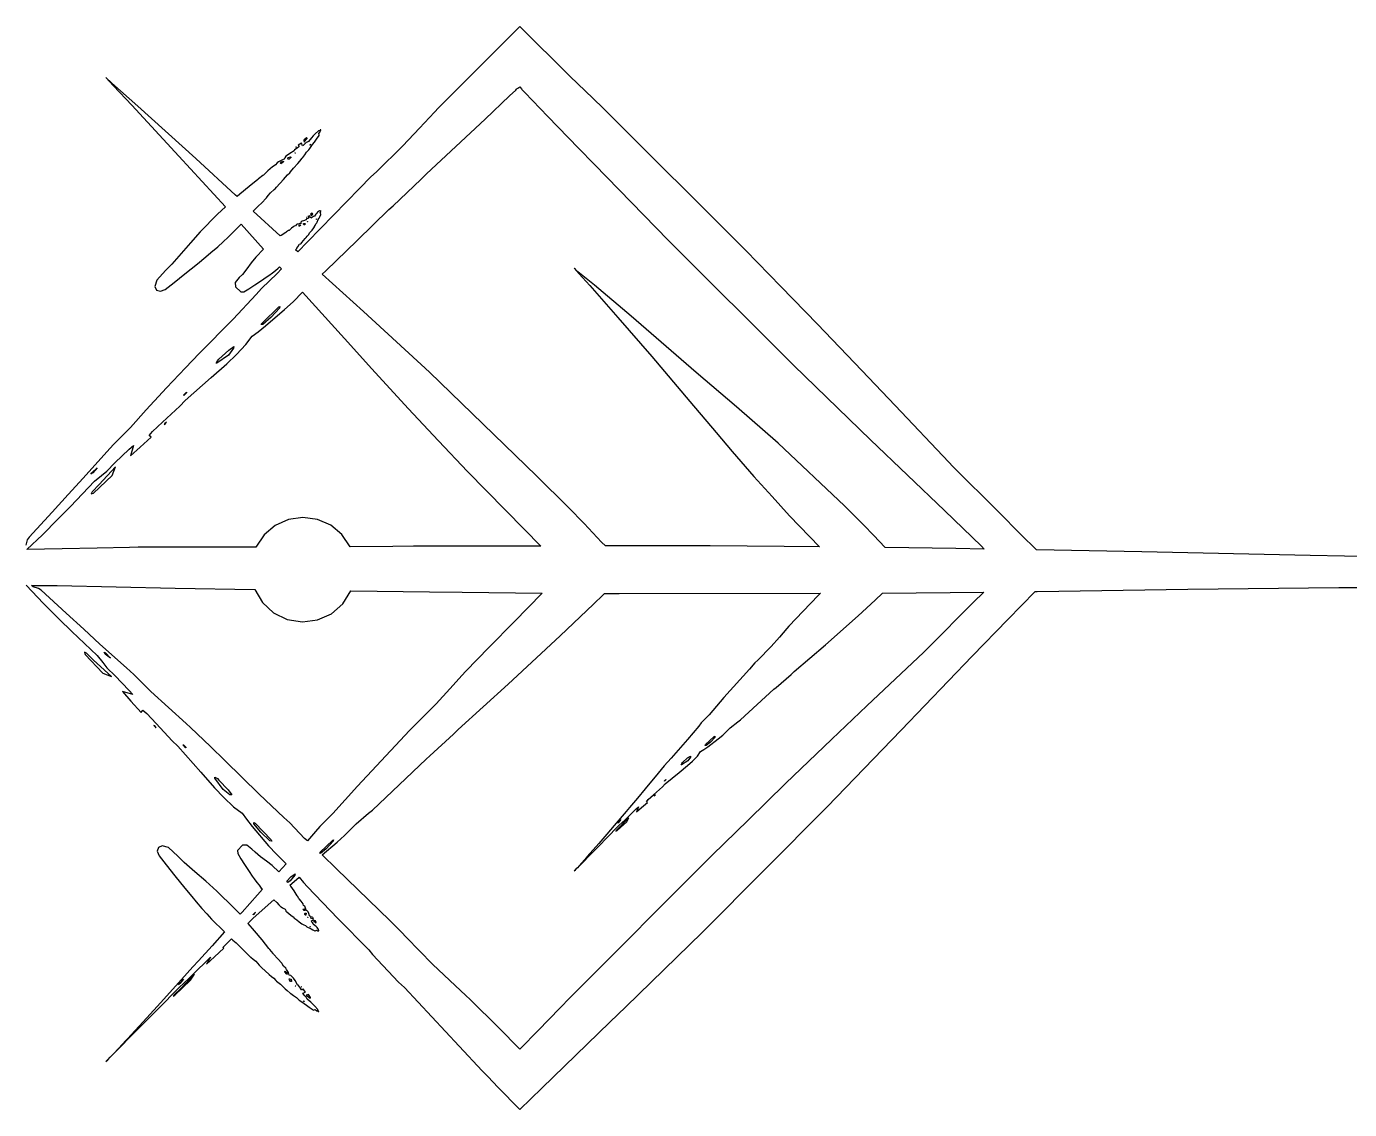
# Model space of a CAD drawing. Extents: x 0 to 792, y 0 to 189.
# Drawn here: x 34.8 to 91.3, y 71.4 to 117.6 of the extents above; entities that cross this region are included whole.
import ezdxf

# ---------------------------------------------------------------- set-up
doc = ezdxf.new("R2010")
doc.units = 0

msp = doc.modelspace()

# ---------------------------------------------------------------- linework, layer by layer
at = {"layer": 'Layer 1'}
for p, q in [((55.892075, 117.630833), (55.290762, 117.028142)), ((58.027755, 115.510203), (55.892075, 117.630833)), ((55.290762, 117.028142), (53.627282, 115.371312)), ((38.478505, 115.208358), (38.218914, 115.449019)), ((38.218914, 115.449019), (38.553554, 115.102525)), ((39.593885, 114.22379), (38.478505, 115.208358)), ((53.627282, 115.371312), (52.416582, 114.156942)), ((59.015289, 114.55671), (58.027755, 115.510203)), ((38.553554, 115.102525), (39.33175, 114.268051)), ((54.403594, 113.678656), (55.452684, 114.670065)), ((55.452684, 114.670065), (55.714611, 114.918576)), ((55.714611, 114.918576), (55.747349, 114.949651)), ((55.747349, 114.949651), (55.763718, 114.96523)), ((55.763718, 114.96523), (55.767799, 114.968444)), ((55.767799, 114.968444), (55.780553, 114.977921)), ((55.780553, 114.977921), (55.805106, 114.996057)), ((55.805106, 114.996057), (55.89192, 115.058039)), ((55.89192, 115.058039), (55.960765, 114.96663)), ((55.960765, 114.96663), (55.980321, 114.940101)), ((55.980321, 114.940101), (55.984977, 114.933672)), ((55.984977, 114.933672), (56.020625, 114.896334)), ((56.020625, 114.896334), (56.102331, 114.811269)), ((56.102331, 114.811269), (56.429536, 114.471191)), ((39.33175, 114.268051), (41.33402, 112.104311)), ((42.058885, 112.00129), (39.593885, 114.22379)), ((52.416582, 114.156942), (52.245118, 113.969755)), ((56.429536, 114.471191), (57.085138, 113.79201)), ((59.447856, 114.140545), (59.015289, 114.55671)), ((65.529346, 108.070595), (59.447856, 114.140545)), ((52.245118, 113.969755), (51.605086, 113.286287)), ((51.907944, 111.343226), (54.403594, 113.678656)), ((57.085138, 113.79201), (58.398148, 112.4348)), ((47.072434, 112.959147), (46.999547, 112.883811)), ((47.160815, 113.054676), (47.072434, 112.959147)), ((47.302956, 113.176912), (47.160815, 113.054676)), ((47.20728, 112.8182), (47.326736, 112.982061)), ((47.359293, 113.188619), (47.302956, 113.176912)), ((47.308394, 113.067619), (47.367308, 113.140235)), ((47.330608, 113.005386), (47.308394, 113.067619)), ((47.326736, 112.982061), (47.330608, 113.005386)), ((47.3633, 113.19), (47.358666, 113.188928)), ((47.358666, 113.188928), (47.35918, 113.18794)), ((47.35918, 113.18794), (47.362566, 113.18794)), ((47.367308, 113.140235), (47.359293, 113.188619)), ((47.362566, 113.18794), (47.3633, 113.19)), ((47.374388, 113.220103), (47.36324, 113.189855)), ((47.36324, 113.189855), (47.394002, 113.19686)), ((47.3972, 113.222), (47.374388, 113.220103)), ((47.394002, 113.19686), (47.3972, 113.222)), ((47.3972, 113.222), (47.3972, 113.222)), ((51.605086, 113.286287), (50.903564, 112.544043)), ((46.28083, 112.360907), (46.25543, 112.32126)), ((46.393753, 112.444899), (46.28083, 112.360907)), ((46.342634, 112.485455), (46.337938, 112.476554)), ((46.337938, 112.476554), (46.352176, 112.47985)), ((46.3523, 112.489), (46.342634, 112.485455)), ((46.352176, 112.47985), (46.3523, 112.489)), ((46.3523, 112.489), (46.3523, 112.489)), ((46.4613, 112.492459), (46.393753, 112.444899)), ((46.504257, 112.615601), (46.432008, 112.562436)), ((46.432008, 112.562436), (46.472365, 112.524686)), ((46.472365, 112.524686), (46.4613, 112.492459)), ((46.569887, 112.657805), (46.504257, 112.615601)), ((46.610296, 112.539111), (46.569887, 112.657805)), ((46.639537, 112.557737), (46.610296, 112.539111)), ((46.729091, 112.633731), (46.639537, 112.557737)), ((46.78924, 112.877982), (46.669332, 112.782119)), ((46.669332, 112.782119), (46.69237, 112.689968)), ((46.69237, 112.689968), (46.7768, 112.807)), ((46.774281, 112.685496), (46.729091, 112.633731)), ((46.815164, 112.701814), (46.774281, 112.685496)), ((46.7768, 112.807), (46.816029, 112.851027)), ((46.7768, 112.807), (46.7768, 112.807)), ((46.813743, 112.872458), (46.78924, 112.877982)), ((46.791406, 112.269083), (46.889551, 112.371126)), ((46.816029, 112.851027), (46.813743, 112.872458)), ((46.865444, 112.725307), (46.815164, 112.701814)), ((46.999547, 112.883811), (46.865444, 112.725307)), ((46.889551, 112.371126), (46.923841, 112.419841)), ((46.923841, 112.419841), (47.044883, 112.59689)), ((46.931414, 112.564406), (46.95, 112.601)), ((46.967454, 112.59037), (46.931414, 112.564406)), ((46.949959, 112.60092), (46.968958, 112.60125)), ((46.95, 112.601), (46.949959, 112.60092)), ((46.968958, 112.60125), (46.967454, 112.59037)), ((47.044883, 112.59689), (47.123971, 112.701814)), ((47.123971, 112.701814), (47.20728, 112.8182)), ((50.903564, 112.544043), (49.770484, 111.434273)), ((58.398148, 112.4348), (59.057879, 111.758667)), ((41.33402, 112.104311), (43.32541, 109.932331)), ((43.761565, 110.43472), (42.058885, 112.00129)), ((45.54068, 111.812211), (45.464892, 111.722696)), ((45.596484, 111.853415), (45.54068, 111.812211)), ((45.732772, 111.927021), (45.596484, 111.853415)), ((45.675706, 111.795557), (45.7229, 111.852)), ((45.685765, 111.773137), (45.675706, 111.795557)), ((45.801137, 111.862404), (45.69724, 111.77058)), ((45.722854, 111.851852), (45.779646, 111.886884)), ((45.7229, 111.852), (45.722854, 111.851852)), ((45.787215, 111.950514), (45.732772, 111.927021)), ((45.779646, 111.886884), (45.800993, 111.874683)), ((45.836381, 111.96362), (45.787215, 111.950514)), ((45.800993, 111.874683), (45.801137, 111.862404)), ((45.857398, 112.029558), (45.836381, 111.96362)), ((45.907473, 112.092119), (45.857398, 112.029558)), ((45.969703, 112.143554), (45.907473, 112.092119)), ((46.075598, 112.211388), (45.969703, 112.143554)), ((45.9937, 111.986781), (46.011, 112.041)), ((46.005407, 111.962632), (45.9937, 111.986781)), ((46.046989, 111.973675), (46.005407, 111.962632)), ((46.010972, 112.040771), (46.105799, 112.062366)), ((46.011, 112.041), (46.010972, 112.040771)), ((46.108993, 112.023295), (46.046989, 111.973675)), ((46.25543, 112.32126), (46.075598, 112.211388)), ((46.105799, 112.062366), (46.116927, 112.055689)), ((46.117895, 112.032775), (46.108993, 112.023295)), ((46.116927, 112.055689), (46.117895, 112.032775)), ((46.225517, 111.584868), (46.422824, 111.791172)), ((46.2934, 112.228367), (46.31, 112.244)), ((46.297707, 112.22095), (46.2934, 112.228367)), ((46.315224, 112.235786), (46.297707, 112.22095)), ((46.31, 112.244), (46.310009, 112.243689)), ((46.310009, 112.243689), (46.315224, 112.235786)), ((46.422824, 111.791172), (46.501846, 111.879789)), ((46.501846, 111.879789), (46.605743, 112.005982)), ((46.605743, 112.005982), (46.628101, 112.033761)), ((46.628101, 112.033761), (46.710609, 112.151216)), ((46.710609, 112.151216), (46.791406, 112.269083)), ((44.918298, 111.273725), (44.742756, 111.130717)), ((44.949343, 111.291364), (44.918298, 111.273725)), ((45.139888, 111.469898), (44.949343, 111.291364)), ((45.334576, 111.642003), (45.139888, 111.469898)), ((45.363797, 111.662526), (45.334576, 111.642003)), ((45.464892, 111.722696), (45.363797, 111.662526)), ((45.69724, 111.77058), (45.685765, 111.773137)), ((45.893336, 111.203411), (45.975762, 111.304463)), ((45.975762, 111.304463), (46.072846, 111.388283)), ((46.072846, 111.388283), (46.101469, 111.426364)), ((46.101469, 111.426364), (46.225517, 111.584868)), ((49.770484, 111.434273), (49.528216, 111.20983)), ((51.666441, 111.099668), (51.907944, 111.343226)), ((59.057879, 111.758667), (62.233879, 108.499327)), ((44.33442, 110.80151), (43.948546, 110.481371)), ((44.70962, 111.096593), (44.33442, 110.80151)), ((44.742756, 111.130717), (44.70962, 111.096593)), ((45.247308, 110.531731), (45.408719, 110.681498)), ((45.408719, 110.681498), (45.445563, 110.709438)), ((45.445563, 110.709438), (45.510059, 110.779663)), ((45.510059, 110.779663), (45.807614, 111.104419)), ((45.807614, 111.104419), (45.893336, 111.203411)), ((49.048317, 110.718411), (46.832897, 108.448671)), ((49.528216, 111.20983), (49.048317, 110.718411)), ((50.486051, 109.984458), (51.666441, 111.099668)), ((43.827382, 110.374714), (43.761565, 110.43472)), ((43.948546, 110.481371), (43.827382, 110.374714)), ((44.70961, 109.945605), (44.888101, 110.120758)), ((44.888101, 110.120758), (45.055422, 110.289894)), ((45.055422, 110.289894), (45.07636, 110.318743)), ((45.07636, 110.318743), (45.157321, 110.421362)), ((45.157321, 110.421362), (45.247308, 110.531731)), ((42.990517, 109.620433), (42.253429, 108.873992)), ((43.32541, 109.932331), (42.990517, 109.620433)), ((44.516898, 109.7463), (44.70961, 109.945605)), ((45.669528, 108.69579), (44.516898, 109.7463)), ((46.879214, 109.539318), (46.838247, 109.517392)), ((46.917975, 109.554558), (46.879214, 109.539318)), ((46.977876, 109.455399), (46.917975, 109.554558)), ((47.027605, 109.665122), (46.9615, 109.623)), ((46.9615, 109.623), (47.001745, 109.548158)), ((46.9615, 109.623), (46.9615, 109.623)), ((47.001745, 109.548158), (47.035953, 109.614923)), ((47.04736, 109.654818), (47.027605, 109.665122)), ((47.035953, 109.614923), (47.054416, 109.638167)), ((47.054416, 109.638167), (47.04736, 109.654818)), ((47.122998, 109.531585), (47.091107, 109.526474)), ((47.184136, 109.617144), (47.122998, 109.531585)), ((47.220074, 109.655469), (47.184136, 109.617144)), ((47.262585, 109.705174), (47.220074, 109.655469)), ((47.338785, 109.761469), (47.262585, 109.705174)), ((47.378121, 109.756194), (47.338785, 109.761469)), ((47.356424, 109.516007), (47.405217, 109.609312)), ((47.370125, 109.678056), (47.396234, 109.717948)), ((47.402333, 109.625797), (47.370125, 109.678056)), ((47.396234, 109.717948), (47.378121, 109.756194)), ((47.381349, 109.776205), (47.380547, 109.756258)), ((47.380547, 109.756258), (47.401875, 109.753867)), ((47.398, 109.772), (47.381349, 109.776205)), ((47.401875, 109.753867), (47.398, 109.772)), ((47.398, 109.772), (47.398, 109.772)), ((47.405217, 109.609312), (47.402333, 109.625797)), ((48.955006, 108.504181), (50.297216, 109.822491)), ((50.297216, 109.822491), (50.486051, 109.984458)), ((43.448701, 108.645509), (43.995035, 109.195613)), ((43.995035, 109.195613), (44.954872, 108.132663)), ((46.140752, 109.019474), (46.042234, 108.933009)), ((46.243989, 109.100167), (46.140752, 109.019474)), ((46.260784, 109.108244), (46.243989, 109.100167)), ((46.321676, 109.128191), (46.260784, 109.108244)), ((46.356254, 109.176494), (46.321676, 109.128191)), ((46.387863, 109.193472), (46.356254, 109.176494)), ((46.471812, 109.214819), (46.387863, 109.193472)), ((46.46163, 109.130243), (46.483, 109.161)), ((46.474779, 109.110874), (46.46163, 109.130243)), ((46.506808, 109.218861), (46.471812, 109.214819)), ((46.48405, 109.106093), (46.474779, 109.110874)), ((46.483, 109.16074), (46.516898, 109.172855)), ((46.483, 109.161), (46.483, 109.16074)), ((46.539131, 109.149118), (46.48405, 109.106093)), ((46.540438, 109.21647), (46.506808, 109.218861)), ((46.516898, 109.172855), (46.535959, 109.158349)), ((46.535959, 109.158349), (46.539131, 109.149118)), ((46.56179, 109.295103), (46.539777, 109.260649)), ((46.539777, 109.260649), (46.540438, 109.21647)), ((46.595657, 109.31818), (46.56179, 109.295103)), ((46.658217, 109.342734), (46.595657, 109.31818)), ((46.652178, 109.230637), (46.717953, 109.223218)), ((46.6522, 109.23), (46.652178, 109.230637)), ((46.652649, 109.194451), (46.6522, 109.23)), ((46.667466, 109.173434), (46.652649, 109.194451)), ((46.765823, 109.380402), (46.658217, 109.342734)), ((46.695942, 109.171289), (46.667466, 109.173434)), ((46.730091, 109.193133), (46.695942, 109.171289)), ((46.717953, 109.223218), (46.727969, 109.215471)), ((46.727969, 109.215471), (46.734418, 109.197996)), ((46.734418, 109.197996), (46.730091, 109.193133)), ((46.774993, 109.403809), (46.765823, 109.380402)), ((46.838831, 109.438675), (46.774993, 109.403809)), ((46.790126, 109.481523), (46.7888, 109.476)), ((46.7888, 109.476), (46.798678, 109.47493)), ((46.796493, 109.481771), (46.790126, 109.481523)), ((46.798678, 109.47493), (46.796493, 109.481771)), ((46.817383, 109.301026), (46.826, 109.308)), ((46.822463, 109.294434), (46.817383, 109.301026)), ((46.8319, 109.301193), (46.822463, 109.294434)), ((46.826, 109.308), (46.826027, 109.308446)), ((46.826027, 109.308446), (46.8319, 109.301193)), ((46.838247, 109.517392), (46.877956, 109.478982)), ((46.877673, 109.45755), (46.838831, 109.438675)), ((46.877956, 109.478982), (46.877673, 109.45755)), ((46.995185, 109.462173), (46.977876, 109.455399)), ((47.043468, 109.496886), (46.995185, 109.462173)), ((47.023664, 108.940771), (47.060878, 108.987588)), ((47.064465, 109.524414), (47.043468, 109.496886)), ((47.060878, 108.987588), (47.107408, 109.056414)), ((47.091107, 109.526474), (47.064465, 109.524414)), ((47.107408, 109.056414), (47.117286, 109.071654)), ((47.117286, 109.071654), (47.149905, 109.139243)), ((47.149905, 109.139243), (47.181186, 109.207572)), ((47.181186, 109.207572), (47.229404, 109.259749)), ((47.212499, 109.39425), (47.2173, 109.417)), ((47.233085, 109.404718), (47.212499, 109.39425)), ((47.2173, 109.417), (47.231499, 109.412549)), ((47.2173, 109.417), (47.2173, 109.417)), ((47.229404, 109.259749), (47.243004, 109.287689)), ((47.231499, 109.412549), (47.233085, 109.404718)), ((47.243004, 109.287689), (47.289698, 109.390474)), ((47.289698, 109.390474), (47.322915, 109.44949)), ((47.322915, 109.44949), (47.356424, 109.516007)), ((41.833598, 108.401612), (41.438244, 107.93905)), ((42.253429, 108.873992), (41.833598, 108.401612)), ((42.999705, 108.235528), (43.228003, 108.445298)), ((43.228003, 108.445298), (43.448701, 108.645509)), ((45.702808, 108.718622), (45.669528, 108.69579)), ((45.910868, 108.846545), (45.702808, 108.718622)), ((45.927208, 108.863936), (45.910868, 108.846545)), ((46.023339, 108.927486), (45.927208, 108.863936)), ((46.042234, 108.933009), (46.023339, 108.927486)), ((46.832897, 108.448671), (46.41632, 108.015113)), ((46.559838, 108.372431), (46.590728, 108.40912)), ((46.590728, 108.40912), (46.733117, 108.578668)), ((46.733117, 108.578668), (46.772783, 108.631585)), ((46.772783, 108.631585), (46.809441, 108.6869)), ((46.809441, 108.6869), (46.861409, 108.725641)), ((46.861409, 108.725641), (46.873403, 108.747073)), ((46.873403, 108.747073), (46.927, 108.835101)), ((46.927, 108.835101), (47.023664, 108.940771)), ((47.61056, 107.204876), (48.955, 108.504)), ((48.955, 108.504), (48.955006, 108.504181)), ((62.233879, 108.499327), (67.589229, 103.162627)), ((41.438244, 107.93905), (41.033351, 107.485051)), ((42.489837, 107.80403), (42.709581, 107.987675)), ((42.709581, 107.987675), (42.999705, 108.235528)), ((44.954872, 108.132663), (44.621359, 107.79068)), ((46.317844, 108.104876), (46.371585, 108.15483)), ((46.41632, 108.015113), (46.317844, 108.104876)), ((46.371585, 108.15483), (46.380136, 108.171232)), ((46.380136, 108.171232), (46.41531, 108.228106)), ((46.41531, 108.228106), (46.455329, 108.288442)), ((46.455329, 108.288442), (46.480285, 108.344224)), ((46.480285, 108.344224), (46.539149, 108.360646)), ((46.539149, 108.360646), (46.559838, 108.372431)), ((67.025666, 106.533285), (65.529346, 108.070595)), ((41.033351, 107.485051), (40.764789, 107.214615)), ((41.599006, 107.082654), (42.130091, 107.508544)), ((42.130091, 107.508544), (42.489837, 107.80403)), ((44.242594, 107.292175), (44.051863, 107.052317)), ((44.424012, 107.540767), (44.242594, 107.292175)), ((44.621359, 107.79068), (44.424012, 107.540767)), ((45.459817, 107.225822), (45.575562, 107.321105)), ((45.713645, 107.29242), (45.53775, 107.089573)), ((45.575562, 107.321105), (45.634146, 107.380451)), ((45.634146, 107.380451), (45.713645, 107.29242)), ((58.37089, 107.16896), (58.208234, 107.312677)), ((58.208234, 107.312677), (58.410867, 107.098157)), ((40.394867, 106.811557), (40.320078, 106.54013)), ((40.764789, 107.214615), (40.394867, 106.811557)), ((41.137446, 106.705394), (41.599006, 107.082654)), ((43.917714, 106.916232), (43.740543, 106.705977)), ((44.051863, 107.052317), (43.917714, 106.916232)), ((44.576837, 106.6092), (44.869281, 106.796468)), ((44.869281, 106.796468), (45.06564, 106.928514)), ((45.53775, 107.089573), (44.872457, 106.450859)), ((45.06564, 106.928514), (45.184786, 107.011598)), ((45.184786, 107.011598), (45.340776, 107.125263)), ((45.340776, 107.125263), (45.459817, 107.225822)), ((47.460957, 107.067473), (47.61056, 107.204876)), ((49.215687, 105.477083), (47.460957, 107.067473)), ((59.079293, 106.591407), (58.37089, 107.16896)), ((58.410867, 107.098157), (58.876533, 106.57624)), ((40.320078, 106.54013), (40.392806, 106.385431)), ((40.392806, 106.385431), (40.555874, 106.33415)), ((40.555874, 106.33415), (40.74877, 106.407178)), ((40.74877, 106.407178), (41.137446, 106.705394)), ((44.641582, 106.201112), (43.657962, 105.148622)), ((43.740543, 106.705977), (43.752114, 106.520839)), ((43.752114, 106.520839), (43.980471, 106.30744)), ((43.980471, 106.30744), (44.107056, 106.314117)), ((44.107056, 106.314117), (44.324432, 106.441134)), ((44.324432, 106.441134), (44.576837, 106.6092)), ((44.872457, 106.450859), (44.641582, 106.201112)), ((46.218621, 105.884922), (46.615868, 106.293015)), ((46.615868, 106.293015), (48.406058, 104.311845)), ((58.876533, 106.57624), (60.071463, 105.21985)), ((60.635893, 105.277307), (59.079293, 106.591407)), ((68.585936, 104.935975), (67.025666, 106.533285)), ((44.887656, 104.974161), (45.605002, 105.667355)), ((45.638985, 105.608243), (45.275429, 105.226366)), ((45.605002, 105.667355), (45.651287, 105.685572)), ((45.651287, 105.685572), (45.638985, 105.608243)), ((45.854487, 105.549947), (46.218621, 105.884922)), ((43.657962, 105.148622), (42.212312, 103.684922)), ((45.275429, 105.226366), (44.922855, 104.917437)), ((45.035284, 104.856093), (45.854487, 105.549947)), ((52.032627, 102.882753), (49.215687, 105.477083)), ((60.071463, 105.21985), (61.517553, 103.55066)), ((61.705013, 104.344256), (60.635893, 105.277307)), ((44.462938, 104.417672), (44.723429, 104.606098)), ((44.723429, 104.606098), (45.035284, 104.856093)), ((44.856276, 104.917849), (44.8876, 104.974)), ((44.922855, 104.917437), (44.856276, 104.917849)), ((44.8876, 104.974), (44.887656, 104.974161)), ((70.482356, 102.955055), (68.585936, 104.935975)), ((43.677078, 103.899911), (43.457148, 103.606561)), ((43.466049, 103.821772), (43.686208, 103.98077)), ((43.686208, 103.98077), (43.677078, 103.899911)), ((43.801189, 103.641228), (44.194522, 104.059453)), ((44.194522, 104.059453), (44.462938, 104.417672)), ((48.406058, 104.311845), (49.570108, 103.029475)), ((63.420643, 102.870006), (61.705013, 104.344256)), ((42.212312, 103.684922), (41.617842, 103.071352)), ((42.930471, 103.26194), (42.9857, 103.365)), ((43.457148, 103.606561), (42.964411, 103.260292)), ((42.985676, 103.364971), (43.051327, 103.431654)), ((42.9857, 103.365), (42.985676, 103.364971)), ((43.051327, 103.431654), (43.466049, 103.821772)), ((43.380819, 103.242448), (43.801189, 103.641228)), ((61.517553, 103.55066), (63.146913, 101.62554)), ((41.617842, 103.071352), (40.810839, 102.219651)), ((42.716556, 102.654182), (43.380819, 103.242448)), ((42.964411, 103.260292), (42.930471, 103.26194)), ((49.570108, 103.029475), (51.129948, 101.326735)), ((56.607727, 98.461143), (52.032627, 102.882753)), ((65.141593, 101.404656), (63.420643, 102.870006)), ((67.589229, 103.162627), (70.857319, 99.999727)), ((71.899986, 101.465225), (70.482356, 102.955055)), ((40.810839, 102.219651), (40.635706, 102.033867)), ((41.602576, 101.680234), (42.716556, 102.654182)), ((40.635706, 102.033867), (39.949949, 101.278029)), ((41.382296, 101.43139), (41.602576, 101.680234)), ((41.548657, 101.91653), (41.667946, 102.030511)), ((41.552097, 101.89378), (41.548657, 101.91653)), ((41.66844, 102.007515), (41.552097, 101.89378)), ((41.667946, 102.030511), (41.66844, 102.007515)), ((63.146913, 101.62554), (64.263013, 100.30822)), ((39.949949, 101.278029), (39.271013, 100.524993)), ((40.643786, 100.750806), (41.382296, 101.43139)), ((51.129948, 101.326735), (52.417348, 99.957245)), ((66.909993, 99.859106), (65.141593, 101.404656)), ((74.196806, 99.039785), (71.899986, 101.465225)), ((39.271013, 100.524993), (38.553483, 99.799733)), ((40.208995, 100.355977), (40.643786, 100.750806)), ((40.742176, 100.694659), (40.71784, 100.652292)), ((40.71784, 100.652292), (40.7716, 100.693917)), ((40.8164, 100.747), (40.742176, 100.694659)), ((40.7716, 100.693917), (40.8164, 100.747)), ((39.69057, 99.677041), (40.161793, 100.110266)), ((40.074093, 100.178679), (40.208995, 100.355977)), ((40.161793, 100.110266), (40.074093, 100.178679)), ((52.417348, 99.957245), (53.655178, 98.642485)), ((64.263013, 100.30822), (64.952953, 99.499959)), ((70.857319, 99.999727), (74.016229, 96.975217)), ((38.268972, 99.486354), (37.250552, 98.355814)), ((38.553483, 99.799733), (38.268972, 99.486354)), ((38.608282, 99.008161), (39.218446, 99.591153)), ((39.218446, 99.591153), (39.401608, 99.75312)), ((39.401608, 99.75312), (39.278712, 99.312145)), ((39.278712, 99.312145), (39.69057, 99.677041)), ((64.952953, 99.499959), (65.880151, 98.429089)), ((69.741683, 97.181116), (66.909993, 99.859106)), ((38.629864, 98.843778), (37.936504, 98.085219)), ((38.26558, 98.652333), (38.608282, 99.008161)), ((38.496026, 98.479712), (38.629864, 98.843778)), ((74.366684, 98.859445), (74.196806, 99.039785)), ((76.313414, 96.924185), (74.366684, 98.859445)), ((37.250552, 98.355814), (36.613362, 97.667068)), ((37.587292, 98.531645), (37.6226, 98.5857)), ((37.675796, 98.582832), (37.587292, 98.531645)), ((37.6226, 98.5857), (37.622626, 98.585801)), ((37.622626, 98.585801), (37.856136, 98.799116)), ((37.856136, 98.799116), (37.675796, 98.582832)), ((37.6944, 97.7261), (38.496026, 98.479712)), ((37.742284, 98.231791), (38.034872, 98.470833)), ((38.034872, 98.470833), (38.26558, 98.652333)), ((53.655178, 98.642485), (56.068088, 96.184335)), ((57.964087, 97.108223), (56.607727, 98.461143)), ((65.880151, 98.429089), (66.652847, 97.57467)), ((36.712094, 97.152761), (37.742284, 98.231791)), ((37.641257, 97.780419), (37.596048, 97.68785)), ((37.596048, 97.68785), (37.6944, 97.7261)), ((37.936504, 98.085219), (37.641257, 97.780419)), ((37.6944, 97.7261), (37.6944, 97.7261)), ((36.613362, 97.667068), (35.926823, 96.914444)), ((36.180492, 96.616339), (36.712094, 97.152761)), ((66.652847, 97.57467), (67.396135, 96.754706)), ((70.573149, 96.353404), (69.741683, 97.181116)), ((35.926823, 96.914444), (34.950106, 95.848774)), ((35.524676, 95.946141), (36.180492, 96.616339)), ((46.011768, 96.596864), (45.448824, 96.341071)), ((46.635245, 96.688018), (46.011768, 96.596864)), ((47.259331, 96.601136), (46.635245, 96.688018)), ((47.824014, 96.349204), (47.259331, 96.601136)), ((58.631977, 96.422446), (57.964087, 97.108223)), ((67.396135, 96.754706), (68.683125, 95.429226)), ((74.016229, 96.975217), (75.588239, 95.452167)), ((77.270926, 95.950237), (76.313414, 96.924185)), ((45.448824, 96.341071), (44.977755, 95.940533)), ((48.297814, 95.951902), (47.824014, 96.349204)), ((56.068088, 96.184335), (56.781827, 95.465671)), ((59.381573, 95.63232), (58.631977, 96.422446)), ((70.978369, 95.929656), (70.573149, 96.353404)), ((34.871648, 95.731564), (34.811789, 95.502682)), ((34.852347, 95.311454), (35.5247, 95.946)), ((34.950106, 95.848774), (34.871648, 95.731564)), ((35.5247, 95.946), (35.524676, 95.946141)), ((39.609785, 95.417041), (39.236357, 95.405913)), ((42.134795, 95.419596), (39.609785, 95.417041)), ((44.629905, 95.415145), (42.134795, 95.419596)), ((44.977755, 95.940533), (44.629905, 95.415145)), ((48.649255, 95.428909), (48.297814, 95.951902)), ((50.472045, 95.450589), (48.649255, 95.428909)), ((51.355747, 95.462211), (50.472045, 95.450589)), ((56.781827, 95.465671), (51.355747, 95.462211)), ((59.541875, 95.467387), (59.381573, 95.63232)), ((64.007915, 95.470272), (59.541875, 95.467387)), ((67.166545, 95.441259), (64.007915, 95.470272)), ((68.683125, 95.429226), (67.166545, 95.441259)), ((71.479804, 95.39999), (70.978369, 95.929656)), ((75.588239, 95.452167), (75.709134, 95.334794)), ((77.932903, 95.296935), (77.270926, 95.950237)), ((36.355127, 95.346404), (34.852347, 95.311454)), ((37.858337, 95.375168), (36.355127, 95.346404)), ((39.236357, 95.405913), (37.858337, 95.375168)), ((74.491324, 95.355317), (71.479804, 95.39999)), ((75.709134, 95.334794), (74.491324, 95.355317)), ((82.435633, 95.213679), (77.932903, 95.296935)), ((89.617593, 95.064982), (82.435633, 95.213679)), ((95.912273, 94.945715), (89.617593, 95.064982)), ((34.821041, 93.788683), (35.564826, 93.006553)), ((35.058565, 93.78482), (35.645948, 93.785563)), ((35.120919, 93.719043), (35.058565, 93.78482)), ((35.645948, 93.785563), (36.151007, 93.786974)), ((36.151007, 93.786974), (41.181127, 93.673721)), ((35.349773, 93.659212), (35.120919, 93.719043)), ((35.467064, 93.580754), (35.349773, 93.659212)), ((36.532674, 92.604018), (35.467064, 93.580754)), ((41.181127, 93.673721), (44.576607, 93.614129)), ((44.576607, 93.614129), (44.910807, 93.048913)), ((48.332848, 92.998981), (48.683397, 93.554205)), ((48.683397, 93.554205), (52.038697, 93.513898)), ((52.038697, 93.513898), (53.429627, 93.502276)), ((53.429627, 93.502276), (56.847567, 93.454059)), ((56.847567, 93.454059), (55.648717, 92.228809)), ((59.029561, 92.978413), (59.444281, 93.381474)), ((59.444281, 93.381474), (59.508593, 93.444528)), ((59.508593, 93.444528), (60.130046, 93.443456)), ((60.130046, 93.443456), (68.719756, 93.450381)), ((68.624224, 93.351471), (67.973375, 92.688856)), ((68.719756, 93.450381), (68.624224, 93.351471)), ((70.324022, 92.488299), (71.053001, 93.159073)), ((71.053001, 93.159073), (71.361752, 93.457289)), ((71.361752, 93.457289), (75.689112, 93.500398)), ((75.689112, 93.500398), (75.241378, 93.060166)), ((76.71326, 92.335625), (77.88005, 93.530375)), ((77.88005, 93.530375), (77.95885, 93.531447)), ((77.95885, 93.531447), (84.39708, 93.626483)), ((84.39708, 93.626483), (90.84228, 93.695884)), ((90.84228, 93.695884), (94.88779, 93.698604)), ((35.564826, 93.006553), (36.235086, 92.350694)), ((37.285318, 91.917499), (36.532674, 92.604018)), ((44.910807, 93.048913), (45.384176, 92.613143)), ((45.384176, 92.613143), (45.962149, 92.33044)), ((47.846966, 92.577207), (48.332848, 92.998981)), ((57.612752, 91.631013), (58.747172, 92.707813)), ((58.747172, 92.707813), (59.029561, 92.978413)), ((67.973375, 92.688856), (67.361823, 92.050718)), ((75.241378, 93.060166), (73.308178, 91.115596)), ((36.235086, 92.350694), (36.771488, 91.819135)), ((45.962149, 92.33044), (46.610161, 92.224424)), ((46.610161, 92.224424), (47.260991, 92.311487)), ((47.260991, 92.311487), (47.846966, 92.577207)), ((55.648717, 92.228809), (54.582137, 91.150609)), ((67.361823, 92.050718), (67.278884, 91.948836)), ((68.933652, 91.256539), (70.324022, 92.488299)), ((75.19018, 90.763615), (76.71326, 92.335625)), ((36.771488, 91.819135), (37.850498, 90.788905)), ((37.974103, 91.280352), (37.285318, 91.917499)), ((55.392532, 89.569563), (57.612752, 91.631013)), ((66.965917, 91.579819), (66.621792, 91.179975)), ((67.278884, 91.948836), (66.965917, 91.579819)), ((37.399033, 90.889507), (37.30645, 90.934663)), ((37.30645, 90.934663), (37.344717, 90.836331)), ((39.104623, 90.261912), (37.974103, 91.280352)), ((38.201386, 90.855071), (38.15018, 90.943595)), ((38.15018, 90.943595), (38.204367, 90.908236)), ((38.204367, 90.908236), (38.417642, 90.674726)), ((54.582137, 91.150609), (53.575047, 90.117159)), ((66.621792, 91.179975), (66.048853, 90.597147)), ((67.592042, 90.108689), (68.933652, 91.256539)), ((73.12573, 90.943576), (70.70029, 88.646716)), ((73.308178, 91.115596), (73.12573, 90.943576)), ((37.344717, 90.836331), (38.098309, 90.034747)), ((37.703861, 90.59426), (37.399033, 90.889507)), ((38.4624, 89.9009), (37.703861, 90.59426)), ((37.850498, 90.788905), (38.089509, 90.496297)), ((38.089509, 90.496297), (38.271012, 90.265671)), ((38.2014, 90.855), (38.201386, 90.855071)), ((38.417642, 90.674726), (38.2014, 90.855)), ((65.924164, 90.48134), (65.686925, 90.218072)), ((66.048853, 90.597147), (65.924164, 90.48134)), ((72.16567, 87.604675), (75.19018, 90.763615)), ((38.098309, 90.034747), (38.4624, 89.9009)), ((38.271012, 90.265671), (38.62686, 89.922949)), ((38.4624, 89.9009), (38.4624, 89.9009)), ((38.62686, 89.922949), (39.209894, 89.312754)), ((39.417963, 89.977381), (39.104623, 90.261912)), ((40.143242, 89.259868), (39.417963, 89.977381)), ((53.43373, 89.956676), (52.904973, 89.37187)), ((53.575047, 90.117159), (53.43373, 89.956676)), ((65.686925, 90.218072), (64.596065, 88.997692)), ((66.832576, 89.435276), (67.465623, 89.985135)), ((67.465623, 89.985135), (67.592042, 90.108689)), ((39.371819, 89.129592), (38.930887, 89.252488)), ((38.930887, 89.252488), (39.295761, 88.84061)), ((39.209894, 89.312754), (39.371819, 89.129592)), ((40.896258, 88.580932), (40.143242, 89.259868)), ((52.904973, 89.37187), (52.325441, 88.736619)), ((53.263262, 87.633803), (55.392532, 89.569563)), ((66.017042, 88.699062), (66.728289, 89.358793)), ((66.728289, 89.358793), (66.832576, 89.435276)), ((39.295761, 88.84061), (39.728946, 88.369384)), ((52.325441, 88.736619), (51.386661, 87.788153)), ((64.596065, 88.997692), (64.277575, 88.630157)), ((65.300198, 88.053592), (66.017042, 88.699062)), ((70.70029, 88.646716), (69.210543, 87.229085)), ((39.728946, 88.369384), (39.797422, 88.457084)), ((39.797422, 88.457084), (39.974677, 88.322154)), ((39.974677, 88.322154), (40.369491, 87.887363)), ((41.652096, 87.895155), (40.896258, 88.580932)), ((63.965494, 88.260565), (63.634448, 87.91957)), ((64.277575, 88.630157), (63.965494, 88.260565)), ((40.3136, 87.7886), (40.271233, 87.812916)), ((40.271233, 87.812916), (40.312858, 87.759094)), ((40.312858, 87.759094), (40.365938, 87.714336)), ((40.365938, 87.714336), (40.3136, 87.7886)), ((40.3136, 87.7886), (40.3136, 87.7886)), ((40.369491, 87.887363), (41.050055, 87.148915)), ((41.837902, 87.720084), (41.652096, 87.895155)), ((42.6896, 86.913062), (41.837902, 87.720084)), ((51.186038, 87.596022), (50.790275, 87.174498)), ((51.386661, 87.788153), (51.186038, 87.596022)), ((53.057714, 87.431201), (53.263262, 87.633803)), ((63.523278, 87.783076), (63.047912, 87.209231)), ((63.634448, 87.91957), (63.523278, 87.783076)), ((64.554847, 87.401445), (64.858893, 87.71128)), ((64.858893, 87.71128), (65.198443, 87.970591)), ((65.198443, 87.970591), (65.300198, 88.053592)), ((69.00279, 84.336605), (72.16567, 87.604675)), ((41.050055, 87.148915), (41.298918, 86.928593)), ((41.512333, 86.978686), (41.535063, 86.982073)), ((41.6261, 86.8623), (41.512333, 86.978686)), ((41.535063, 86.982073), (41.649036, 86.862803)), ((50.790275, 87.174498), (48.967875, 85.222928)), ((52.050334, 86.506969), (53.057714, 87.431201)), ((63.047912, 87.209231), (62.341838, 86.416136)), ((63.796546, 86.959383), (63.810516, 86.990622)), ((63.837821, 86.952211), (63.796546, 86.959383)), ((63.810516, 86.990622), (64.187198, 87.34086)), ((64.02691, 87.104046), (63.837821, 86.952211)), ((63.913498, 86.902773), (64.358861, 87.237172)), ((64.215333, 87.299722), (64.02691, 87.104046)), ((64.187198, 87.34086), (64.214503, 87.346786)), ((64.214503, 87.346786), (64.2153, 87.2997)), ((64.2153, 87.2997), (64.215333, 87.299722)), ((64.358861, 87.237172), (64.554847, 87.401445)), ((69.210543, 87.229085), (67.229563, 85.332645)), ((41.298918, 86.928593), (42.272866, 85.814613)), ((41.649036, 86.862803), (41.6261, 86.8623)), ((41.6261, 86.8623), (41.6261, 86.8623)), ((43.303193, 86.31853), (42.6896, 86.913062)), ((51.888903, 86.373196), (52.050334, 86.506969)), ((62.341838, 86.416136), (62.052939, 86.082479)), ((62.834557, 86.225396), (63.050036, 86.424701)), ((63.050036, 86.424701), (63.168287, 86.501849)), ((63.1689, 86.4548), (63.05968, 86.299578)), ((63.168287, 86.501849), (63.1689, 86.4548)), ((63.1689, 86.4548), (63.1689, 86.4548)), ((63.260857, 86.293486), (63.466631, 86.505977)), ((63.466631, 86.505977), (63.600387, 86.695145)), ((63.600387, 86.695145), (63.743519, 86.783258)), ((63.743519, 86.783258), (63.913498, 86.902773)), ((44.766913, 84.87296), (43.303193, 86.31853)), ((50.743893, 85.279586), (51.888903, 86.373196)), ((62.052939, 86.082479), (61.66185, 85.618839)), ((62.683532, 85.803303), (63.03765, 86.094593)), ((62.77515, 86.135059), (62.800784, 86.191024)), ((62.794767, 86.132172), (62.77515, 86.135059)), ((63.05968, 86.299578), (62.794767, 86.132172)), ((62.800784, 86.191024), (62.834557, 86.225396)), ((63.03765, 86.094593), (63.260857, 86.293486)), ((42.272866, 85.814613), (42.861115, 85.15035)), ((42.878884, 85.566327), (42.88047, 85.600284)), ((43.22515, 85.07359), (42.878884, 85.566327)), ((42.88047, 85.600284), (42.983501, 85.545061)), ((42.983501, 85.545061), (43.050204, 85.47945)), ((43.050204, 85.47945), (43.440303, 85.064685)), ((49.596083, 84.202946), (50.743893, 85.279586)), ((61.576974, 85.517702), (61.244203, 85.107633)), ((61.66185, 85.618839), (61.576974, 85.517702)), ((61.97927, 85.189896), (62.094315, 85.316583)), ((62.060472, 85.444432), (62.122126, 85.502953)), ((62.062843, 85.432152), (62.060472, 85.444432)), ((62.12299, 85.490507), (62.062843, 85.432152)), ((62.094315, 85.316583), (62.683532, 85.803303)), ((62.122126, 85.502953), (62.123, 85.4905)), ((62.123, 85.4905), (62.12299, 85.490507)), ((67.229563, 85.332645), (65.632333, 83.772425)), ((42.861115, 85.15035), (43.259895, 84.729983)), ((43.518418, 84.85368), (43.22515, 85.07359)), ((43.259895, 84.729983), (43.67812, 84.33665)), ((43.440303, 85.064685), (43.5993, 84.8445)), ((43.59934, 84.84453), (43.518418, 84.85368)), ((43.5993, 84.8445), (43.59934, 84.84453)), ((45.819388, 83.889238), (44.7669, 84.873)), ((44.7669, 84.873), (44.766913, 84.87296)), ((48.967875, 85.222928), (48.432299, 84.638288)), ((60.912874, 84.70103), (60.563125, 84.307285)), ((61.244203, 85.107633), (60.912874, 84.70103)), ((61.365471, 84.6449), (61.592242, 84.84569)), ((61.592242, 84.84569), (61.97927, 85.189896)), ((61.642361, 84.817568), (61.6293, 84.7963)), ((61.6293, 84.7963), (61.65755, 84.817153)), ((61.6293, 84.7963), (61.6293, 84.7963)), ((61.681308, 84.84386), (61.642361, 84.817568)), ((61.65755, 84.817153), (61.681308, 84.84386)), ((43.67812, 84.33665), (44.036339, 84.068274)), ((48.432299, 84.638288), (47.90451, 84.052988)), ((49.435868, 84.061423), (49.596083, 84.202946)), ((60.423476, 84.138889), (59.919094, 83.535868)), ((60.563125, 84.307285), (60.423476, 84.138889)), ((60.546166, 83.94478), (60.85897, 84.246868)), ((60.85897, 84.246868), (60.952544, 84.331105)), ((60.952544, 84.331105), (60.873084, 84.120003)), ((60.873084, 84.120003), (61.087945, 84.30546)), ((61.087945, 84.30546), (61.33551, 84.5239)), ((61.293843, 84.555718), (61.365471, 84.6449)), ((61.33551, 84.5239), (61.293843, 84.555718)), ((63.66603, 78.981275), (69.00279, 84.336605)), ((44.036339, 84.068274), (44.224745, 83.807727)), ((44.224745, 83.807727), (44.47474, 83.495914)), ((44.535974, 83.607904), (44.536429, 83.674509)), ((44.844945, 83.255372), (44.535974, 83.607904)), ((44.536429, 83.674509), (44.592723, 83.643106)), ((44.592723, 83.643106), (45.285897, 82.92576)), ((46.069138, 83.65838), (45.819388, 83.889238)), ((46.707871, 82.993126), (46.069138, 83.65838)), ((47.90451, 84.052988), (47.3608, 83.4993)), ((48.408501, 83.108506), (48.906823, 83.612617)), ((48.906823, 83.612617), (49.435868, 84.061423)), ((60.037111, 83.322277), (60.456366, 83.704482)), ((60.111839, 83.679462), (60.071018, 83.648305)), ((60.071018, 83.648305), (60.090037, 83.675423)), ((60.090037, 83.675423), (60.204, 83.7917)), ((60.108982, 83.535702), (60.254134, 83.664452)), ((60.20401, 83.791727), (60.111839, 83.679462)), ((60.54456, 83.872875), (60.1768, 83.4924)), ((60.204, 83.7917), (60.20401, 83.791727)), ((60.254134, 83.664452), (60.368767, 83.76229)), ((60.368767, 83.76229), (60.546166, 83.94478)), ((60.456366, 83.704482), (60.54456, 83.872875)), ((65.632333, 83.772425), (64.095003, 82.276085)), ((44.47474, 83.495914), (45.168634, 82.676691)), ((45.226791, 82.891794), (44.844945, 83.255372)), ((47.171263, 83.284498), (46.827161, 82.89158)), ((47.3608, 83.4993), (47.171263, 83.284498)), ((48.09852, 82.830235), (48.408501, 83.108506)), ((59.6025, 83.169242), (59.258088, 82.772034)), ((59.575865, 82.981889), (60.108982, 83.535702)), ((59.919094, 83.535868), (59.6025, 83.169242)), ((60.021078, 83.338925), (59.992023, 83.296973)), ((59.992023, 83.296973), (60.037111, 83.322277)), ((60.1768, 83.4924), (60.021078, 83.338925)), ((60.1768, 83.4924), (60.1768, 83.4924)), ((40.472214, 82.605532), (40.420942, 82.442448)), ((40.420942, 82.442448), (40.49395, 82.249575)), ((40.626922, 82.678267), (40.472214, 82.605532)), ((40.898389, 82.603506), (40.626922, 82.678267)), ((41.301346, 82.233665), (40.898389, 82.603506)), ((44.058245, 82.698205), (43.844846, 82.469803)), ((43.844846, 82.469803), (43.851543, 82.343198)), ((44.243383, 82.709742), (44.058245, 82.698205)), ((44.453638, 82.532529), (44.243383, 82.709742)), ((44.589723, 82.398423), (44.453638, 82.532529)), ((45.168634, 82.676691), (45.503589, 82.312537)), ((45.30412, 82.87943), (45.226791, 82.891794)), ((45.285897, 82.92576), (45.3041, 82.8794)), ((45.3041, 82.8794), (45.30412, 82.87943)), ((46.827161, 82.89158), (46.707871, 82.993126)), ((47.353289, 82.384464), (47.90527, 82.912397)), ((47.619336, 82.549975), (47.389494, 82.34894)), ((47.449692, 82.291092), (48.09852, 82.830235)), ((47.929298, 82.867145), (47.619336, 82.549975)), ((47.90527, 82.912397), (47.943104, 82.928799)), ((47.943104, 82.928799), (47.929298, 82.867145)), ((59.258088, 82.772034), (58.763917, 82.213768)), ((58.963406, 82.360733), (59.302482, 82.704939)), ((59.302482, 82.704939), (59.575865, 82.981889)), ((40.49395, 82.249575), (40.792163, 81.860938)), ((41.571822, 81.965122), (41.301346, 82.233665)), ((42.025739, 81.560252), (41.571822, 81.965122)), ((43.851543, 82.343198), (43.978518, 82.125845)), ((43.978518, 82.125845), (44.146584, 81.87346)), ((44.146584, 81.87346), (44.333875, 81.581016)), ((44.829496, 82.207692), (44.589723, 82.398423)), ((45.078134, 82.026274), (44.829496, 82.207692)), ((45.328067, 81.82895), (45.078134, 82.026274)), ((45.503589, 82.312537), (45.92198, 81.904368)), ((45.92198, 81.904368), (45.60246, 81.561313)), ((47.388033, 82.35034), (47.353289, 82.384464)), ((47.389494, 82.34894), (47.388033, 82.35034)), ((48.066892, 81.698045), (47.449692, 82.291092)), ((64.095003, 82.276085), (58.025, 76.1946)), ((58.346062, 81.742463), (58.473203, 81.869068)), ((58.654209, 82.073811), (58.41769, 81.821671)), ((58.473203, 81.869068), (58.963406, 82.360733)), ((58.71778, 82.158955), (58.654209, 82.073811)), ((58.763917, 82.213768), (58.71778, 82.158955)), ((40.792163, 81.860938), (41.169361, 81.39944)), ((41.169361, 81.39944), (41.595251, 80.868377)), ((42.488267, 81.164941), (42.025739, 81.560252)), ((44.333875, 81.581016), (44.465955, 81.384677)), ((44.465955, 81.384677), (44.549018, 81.265492)), ((45.60246, 81.561313), (45.328067, 81.82895)), ((45.947153, 81.169207), (46.118431, 81.346502)), ((46.284443, 81.423805), (46.091547, 81.184856)), ((46.118431, 81.346502), (46.298489, 81.485471)), ((46.2845, 81.4238), (46.284443, 81.423805)), ((46.298489, 81.485471), (46.2845, 81.4238)), ((46.354627, 81.240968), (46.468362, 81.341854)), ((46.468362, 81.341854), (46.653054, 81.108674)), ((50.336672, 79.482625), (48.066892, 81.698045)), ((58.265993, 81.660307), (58.2146, 81.6064)), ((58.2146, 81.6064), (58.259871, 81.652888)), ((58.2146, 81.6064), (58.2146, 81.6064)), ((58.259871, 81.652888), (58.327997, 81.72394)), ((58.327997, 81.72394), (58.265993, 81.660307)), ((58.328, 81.724), (58.345803, 81.742215)), ((58.34022, 81.736692), (58.328, 81.724)), ((58.346051, 81.742463), (58.34022, 81.736692)), ((58.345803, 81.742215), (58.346051, 81.742463)), ((58.41769, 81.821671), (58.346062, 81.742463)), ((41.595251, 80.868377), (41.890664, 80.508674)), ((42.960645, 80.74515), (42.488267, 81.164941)), ((43.706964, 80.008105), (42.960645, 80.74515)), ((44.549018, 81.265492), (44.662703, 81.109545)), ((44.662703, 81.109545), (44.763262, 80.990447)), ((44.911483, 80.822466), (44.697694, 80.58096)), ((44.763262, 80.990447), (44.858504, 80.874722)), ((44.858504, 80.874722), (44.911483, 80.822466)), ((45.949693, 81.166156), (45.947153, 81.169207)), ((45.990988, 81.112816), (45.949693, 81.166156)), ((46.091547, 81.184856), (45.990988, 81.112816)), ((46.081614, 80.996411), (46.354627, 81.240968)), ((46.111905, 80.957343), (46.081614, 80.996411)), ((46.255985, 80.74757), (46.111905, 80.957343)), ((46.38393, 80.539445), (46.255985, 80.74757)), ((46.653054, 81.108674), (46.823654, 80.920663)), ((46.823654, 80.920663), (48.122944, 79.576223)), ((41.890664, 80.508674), (42.074286, 80.289009)), ((42.074286, 80.289009), (42.322097, 79.998885)), ((44.697694, 80.58096), (44.036129, 79.846799)), ((44.509822, 79.585797), (45.388249, 80.374768)), ((45.388249, 80.374768), (45.393564, 80.370648)), ((45.393564, 80.370648), (45.519999, 80.252451)), ((45.519999, 80.252451), (45.606957, 80.162193)), ((46.401301, 80.523127), (46.38393, 80.539445)), ((46.464849, 80.427019), (46.401301, 80.523127)), ((46.470333, 80.408059), (46.464849, 80.427019)), ((46.556856, 80.309563), (46.470333, 80.408059)), ((46.63751, 80.206369), (46.556856, 80.309563)), ((46.645629, 80.189555), (46.63751, 80.206369)), ((46.665554, 80.128643), (46.645629, 80.189555)), ((42.322097, 79.998885), (42.53189, 79.770649)), ((42.53189, 79.770649), (42.732059, 79.549915)), ((43.950282, 79.753163), (43.706964, 80.008105)), ((44.036129, 79.846799), (43.950282, 79.753163)), ((44.602442, 79.823503), (44.504793, 79.727547)), ((44.504793, 79.727547), (44.505555, 79.743044)), ((44.505555, 79.743044), (44.60525, 79.839646)), ((44.60525, 79.839646), (44.6024, 79.8233)), ((44.6024, 79.8233), (44.602442, 79.823503)), ((45.606957, 80.162193), (45.692205, 80.07878)), ((45.692205, 80.07878), (45.708608, 80.070209)), ((45.708608, 80.070209), (45.765481, 80.035095)), ((45.765481, 80.035095), (45.825857, 79.995036)), ((45.825857, 79.995036), (45.881615, 79.970062)), ((45.881615, 79.970062), (45.898041, 79.911216)), ((45.898041, 79.911216), (45.909806, 79.890526)), ((45.909806, 79.890526), (45.946467, 79.859617)), ((45.946467, 79.859617), (46.116034, 79.71727)), ((46.116034, 79.71727), (46.168951, 79.677542)), ((46.168951, 79.677542), (46.2243, 79.640944)), ((46.2243, 79.640944), (46.263018, 79.588933)), ((46.643576, 79.96586), (46.6483, 79.9749)), ((46.686581, 79.91072), (46.643576, 79.96586)), ((46.6483, 79.9749), (46.648356, 79.975081)), ((46.648356, 79.975081), (46.667725, 79.988187)), ((46.713837, 80.094107), (46.665554, 80.128643)), ((46.667725, 79.988187), (46.698222, 79.96684)), ((46.695874, 79.913934), (46.686581, 79.91072)), ((46.710318, 79.932973), (46.695874, 79.913934)), ((46.698222, 79.96684), (46.710318, 79.932973)), ((46.708814, 79.753935), (46.710897, 79.782371)), ((46.730635, 79.719811), (46.708814, 79.753935)), ((46.710897, 79.782371), (46.732, 79.7971)), ((46.730857, 80.062456), (46.713837, 80.094107)), ((46.735501, 79.715442), (46.730635, 79.719811)), ((46.752143, 79.978546), (46.730857, 80.062456)), ((46.731976, 79.797208), (46.76816, 79.797702)), ((46.732, 79.7971), (46.731976, 79.797208)), ((46.752954, 79.721871), (46.735501, 79.715442)), ((46.756223, 79.943516), (46.752143, 79.978546)), ((46.760723, 79.731927), (46.752954, 79.721871)), ((46.75381, 79.909887), (46.756223, 79.943516)), ((46.798054, 79.910544), (46.75381, 79.909887)), ((46.76816, 79.797702), (46.760723, 79.731927)), ((46.832508, 79.888531), (46.798054, 79.910544)), ((46.831922, 79.627411), (46.838551, 79.632441)), ((46.838695, 79.617934), (46.831922, 79.627411)), ((46.855585, 79.854664), (46.832508, 79.888531)), ((46.838551, 79.632441), (46.845909, 79.623785)), ((46.845909, 79.623785), (46.838695, 79.617934)), ((46.880139, 79.792104), (46.855585, 79.854664)), ((46.917745, 79.684538), (46.880139, 79.792104)), ((46.941217, 79.675307), (46.917745, 79.684538)), ((46.976083, 79.611525), (46.941217, 79.675307)), ((46.994916, 79.572702), (46.976083, 79.611525)), ((47.013956, 79.660889), (47.0129, 79.651)), ((47.0129, 79.651), (47.019718, 79.653224)), ((47.0129, 79.651), (47.0129, 79.651)), ((47.019436, 79.659571), (47.013956, 79.660889)), ((47.054733, 79.6121), (47.016364, 79.572372)), ((47.019718, 79.653224), (47.019436, 79.659571)), ((47.076678, 79.571136), (47.054733, 79.6121)), ((42.732059, 79.549915), (43.286343, 78.999399)), ((44.293891, 79.361434), (44.318289, 79.382617)), ((44.56783, 79.050197), (44.293891, 79.361434)), ((44.318289, 79.382617), (44.509822, 79.585797)), ((44.887929, 78.664366), (44.56783, 79.050197)), ((46.263018, 79.588933), (46.28445, 79.576984)), ((46.28445, 79.576984), (46.372458, 79.523325)), ((46.372458, 79.523325), (46.478147, 79.42672)), ((46.478147, 79.42672), (46.524945, 79.389467)), ((46.524945, 79.389467), (46.59379, 79.342979)), ((46.59379, 79.342979), (46.60903, 79.333101)), ((46.60903, 79.333101), (46.676682, 79.30046)), ((46.676682, 79.30046), (46.744979, 79.26922)), ((46.744979, 79.26922), (46.797092, 79.221003)), ((46.797092, 79.221003), (46.825097, 79.207402)), ((46.825097, 79.207402), (46.927826, 79.160666)), ((46.927826, 79.160666), (46.986841, 79.127449)), ((46.942223, 79.21677), (46.931732, 79.237373)), ((46.931732, 79.237373), (46.9545, 79.2324)), ((46.950051, 79.218337), (46.942223, 79.21677)), ((46.954502, 79.232513), (46.950051, 79.218337)), ((46.9545, 79.2324), (46.954502, 79.232513)), ((46.986841, 79.127449), (47.05342, 79.093986)), ((46.992833, 79.472474), (47.091949, 79.532395)), ((46.99953, 79.455162), (46.992833, 79.472474)), ((47.016364, 79.572372), (46.994916, 79.572702)), ((47.034243, 79.406945), (46.99953, 79.455162)), ((47.061816, 79.385928), (47.034243, 79.406945)), ((47.05342, 79.093986), (47.146663, 79.04519)), ((47.063857, 79.359303), (47.061816, 79.385928)), ((47.068937, 79.327412), (47.063857, 79.359303)), ((47.154495, 79.266254), (47.068937, 79.327412)), ((47.091949, 79.532395), (47.076678, 79.571136)), ((47.16039, 79.488122), (47.0855, 79.4479)), ((47.0855, 79.4479), (47.152285, 79.413692)), ((47.0855, 79.4479), (47.0855, 79.4479)), ((47.146663, 79.04519), (47.163171, 79.048074)), ((47.152285, 79.413692), (47.175549, 79.395229)), ((47.192821, 79.230316), (47.154495, 79.266254)), ((47.202442, 79.422099), (47.16039, 79.488122)), ((47.163171, 79.048074), (47.215469, 79.080304)), ((47.175549, 79.395229), (47.192177, 79.402318)), ((47.192177, 79.402318), (47.202442, 79.422099)), ((47.242546, 79.187785), (47.192821, 79.230316)), ((47.215469, 79.080304), (47.255299, 79.054173)), ((47.298863, 79.111625), (47.242546, 79.187785)), ((47.255299, 79.054173), (47.293628, 79.072308)), ((47.293889, 79.069093), (47.291498, 79.047828)), ((47.291498, 79.047828), (47.3096, 79.0517)), ((47.293446, 79.071832), (47.292579, 79.069193)), ((47.292579, 79.069193), (47.2939, 79.0691)), ((47.29425, 79.072396), (47.293446, 79.071832)), ((47.293628, 79.072308), (47.298863, 79.111625)), ((47.313833, 79.068351), (47.293889, 79.069093)), ((47.2939, 79.0691), (47.29425, 79.072396)), ((47.3096, 79.0517), (47.313833, 79.068351)), ((47.3096, 79.0517), (47.3096, 79.0517)), ((48.122944, 79.576223), (49.441174, 78.234013)), ((50.828068, 79.002746), (50.336672, 79.482625)), ((43.286343, 78.999399), (42.759717, 78.401568)), ((43.337779, 78.470988), (43.585034, 78.703672)), ((43.585034, 78.703672), (43.640775, 78.655206)), ((43.640775, 78.655206), (43.783926, 78.529013)), ((43.783926, 78.529013), (44.032025, 78.289158)), ((45.18297, 78.289251), (44.887929, 78.664366)), ((51.052553, 78.760416), (50.828068, 79.002746)), ((52.162323, 77.627316), (51.052553, 78.760416)), ((60.40678, 75.805275), (63.66603, 78.981275)), ((42.759717, 78.401568), (42.174671, 77.772583)), ((42.523502, 77.62415), (42.865008, 77.936214)), ((42.694904, 77.927228), (42.523502, 77.62415)), ((42.545044, 77.786681), (42.694904, 77.927228)), ((42.865008, 77.936214), (43.260074, 78.30218)), ((43.215255, 78.330783), (43.337779, 78.470988)), ((43.260074, 78.30218), (43.215255, 78.330783)), ((44.032025, 78.289158), (44.207158, 78.110706)), ((44.207158, 78.110706), (44.376294, 77.943382)), ((44.376294, 77.943382), (44.405104, 77.922447)), ((44.405104, 77.922447), (44.507765, 77.841506)), ((45.217119, 78.256115), (45.18297, 78.289251)), ((45.360067, 78.08055), (45.217119, 78.256115)), ((45.377684, 78.049556), (45.360067, 78.08055)), ((45.556237, 77.858991), (45.377684, 78.049556)), ((49.441174, 78.234013), (49.603169, 78.045178)), ((49.603169, 78.045178), (50.718379, 76.864768)), ((41.937534, 77.506679), (41.082743, 76.553268)), ((42.174671, 77.772583), (41.937534, 77.506679)), ((42.037654, 77.289987), (42.545044, 77.786681)), ((44.507765, 77.841506), (44.618091, 77.751582)), ((44.618091, 77.751582), (44.767835, 77.590109)), ((44.767835, 77.590109), (44.795758, 77.553349)), ((44.795758, 77.553349), (44.866003, 77.488811)), ((44.866003, 77.488811), (45.190716, 77.191256)), ((45.728322, 77.664303), (45.556237, 77.858991)), ((45.748864, 77.635124), (45.728322, 77.664303)), ((45.808995, 77.533987), (45.748864, 77.635124)), ((45.898487, 77.458239), (45.808995, 77.533987)), ((45.939678, 77.402438), (45.898487, 77.458239)), ((46.013306, 77.26619), (45.939678, 77.402438)), ((52.904522, 76.925876), (52.162323, 77.627316)), ((41.170368, 76.308987), (41.843225, 76.944734)), ((41.381774, 76.802954), (41.318161, 76.748965)), ((41.318161, 76.748965), (41.351791, 76.790674)), ((41.332671, 76.613114), (41.564514, 76.828571)), ((41.351791, 76.790674), (41.538622, 76.979839)), ((41.538622, 76.979839), (41.3817, 76.8028)), ((41.3817, 76.8028), (41.381774, 76.802954)), ((42.012609, 77.194317), (41.4081, 76.5772)), ((41.564514, 76.828571), (41.746344, 76.993586)), ((41.746344, 76.993586), (42.037654, 77.289987)), ((41.843225, 76.944734), (42.012609, 77.194317)), ((45.190716, 77.191256), (45.289688, 77.105534)), ((45.289688, 77.105534), (45.390802, 77.02319)), ((45.390802, 77.02319), (45.474622, 76.926105)), ((45.474622, 76.926105), (45.512682, 76.89742)), ((45.512682, 76.89742), (45.671124, 76.773454)), ((45.856958, 77.301218), (45.8595, 77.3125)), ((45.948736, 77.19736), (45.856958, 77.301218)), ((45.859492, 77.312673), (45.881974, 77.322728)), ((45.8595, 77.3125), (45.859492, 77.312673)), ((45.881974, 77.322728), (45.938249, 77.27558)), ((45.938249, 77.27558), (45.973216, 77.218789)), ((45.961061, 77.197441), (45.948736, 77.19736)), ((45.973216, 77.218789), (45.961061, 77.197441)), ((46.036816, 77.211707), (46.013306, 77.26619)), ((46.049922, 77.162581), (46.036816, 77.211707)), ((46.048987, 76.993028), (46.073179, 77.004731)), ((46.049, 76.9929), (46.048987, 76.993028)), ((46.060002, 76.951496), (46.049, 76.9929)), ((46.115843, 77.141564), (46.049922, 77.162581)), ((46.109673, 76.889511), (46.060002, 76.951496)), ((46.073179, 77.004731), (46.127106, 76.987516)), ((46.119111, 76.88061), (46.109673, 76.889511)), ((46.178361, 77.091449), (46.115843, 77.141564)), ((46.142044, 76.881601), (46.119111, 76.88061)), ((46.127106, 76.987516), (46.148679, 76.892726)), ((46.148679, 76.892726), (46.142044, 76.881601)), ((46.229793, 77.029217), (46.178361, 77.091449)), ((46.297651, 76.923384), (46.229793, 77.029217)), ((46.407483, 76.743532), (46.297651, 76.923384)), ((50.718379, 76.864768), (50.961937, 76.623262)), ((53.587971, 76.285847), (52.904522, 76.925876)), ((40.455607, 75.715338), (41.332671, 76.613114)), ((41.082743, 76.553268), (40.549928, 75.970358)), ((41.154521, 76.325802), (41.103004, 76.26143)), ((41.103004, 76.26143), (41.170368, 76.308987)), ((41.4081, 76.5772), (41.154521, 76.325802)), ((41.4081, 76.5772), (41.4081, 76.5772)), ((45.671124, 76.773454), (45.877454, 76.576127)), ((45.877454, 76.576127), (45.966041, 76.497164)), ((45.966041, 76.497164), (46.092254, 76.393227)), ((46.092254, 76.393227), (46.119971, 76.370889)), ((46.119971, 76.370889), (46.237488, 76.288382)), ((46.237488, 76.288382), (46.355335, 76.207604)), ((46.307265, 76.700829), (46.314685, 76.705116)), ((46.322122, 76.683272), (46.307265, 76.700829)), ((46.314685, 76.705116), (46.329996, 76.688465)), ((46.329996, 76.688465), (46.322122, 76.683272)), ((46.447169, 76.718146), (46.407483, 76.743532)), ((46.531119, 76.605223), (46.447169, 76.718146)), ((46.578679, 76.537715), (46.531119, 76.605223)), ((46.572043, 76.655762), (46.563181, 76.660461)), ((46.563181, 76.660461), (46.5665, 76.6462)), ((46.5665, 76.6462), (46.575627, 76.646118)), ((46.5665, 76.6462), (46.5665, 76.6462)), ((46.575627, 76.646118), (46.572043, 76.655762)), ((46.610928, 76.526587), (46.578679, 76.537715)), ((46.648616, 76.566976), (46.610928, 76.526587)), ((46.625353, 76.388691), (46.743982, 76.429079)), ((46.64398, 76.35943), (46.625353, 76.388691)), ((46.719976, 76.269917), (46.64398, 76.35943)), ((46.701843, 76.494772), (46.648616, 76.566976)), ((46.743982, 76.429079), (46.701843, 76.494772)), ((46.771719, 76.224748), (46.719976, 76.269917)), ((46.787997, 76.183865), (46.771719, 76.224748)), ((46.868301, 76.328995), (46.7762, 76.306)), ((46.7762, 76.306), (46.893201, 76.221514)), ((46.7762, 76.306), (46.7762, 76.306)), ((46.96416, 76.209068), (46.868301, 76.328995)), ((46.893201, 76.221514), (46.937228, 76.182361)), ((50.961937, 76.623262), (53.297327, 74.127592)), ((53.775158, 76.114318), (53.587971, 76.285847)), ((40.549928, 75.970358), (39.970665, 75.338652)), ((40.008059, 75.264308), (40.455607, 75.715338)), ((46.355335, 76.207604), (46.457355, 76.109436)), ((46.457355, 76.109436), (46.506027, 76.075146)), ((46.506027, 76.075146), (46.683118, 75.954146)), ((46.676655, 76.031125), (46.65073, 76.067145)), ((46.65073, 76.067145), (46.6872, 76.0484)), ((46.687574, 76.029561), (46.676655, 76.031125)), ((46.683118, 75.954146), (46.788003, 75.875101)), ((46.6872, 76.0484), (46.687204, 76.0486)), ((46.687204, 76.0486), (46.687574, 76.029561)), ((46.81149, 76.133584), (46.787997, 76.183865)), ((46.788003, 75.875101), (46.904346, 75.79177)), ((46.969994, 75.999481), (46.81149, 76.133584)), ((46.904346, 75.79177), (47.068249, 75.672336)), ((46.937228, 76.182361), (46.958617, 76.184588)), ((46.958617, 76.184588), (46.96416, 76.209068)), ((47.045288, 75.926617), (46.969994, 75.999481)), ((47.140879, 75.838256), (47.045288, 75.926617)), ((47.068249, 75.672336), (47.091513, 75.668461)), ((47.091513, 75.668461), (47.153805, 75.690635)), ((47.263081, 75.696073), (47.140879, 75.838256)), ((47.153805, 75.690635), (47.226423, 75.631783)), ((47.274807, 75.639779), (47.263081, 75.696073)), ((54.989528, 74.903658), (53.775158, 76.114318)), ((57.608835, 75.762033), (56.655323, 74.774499)), ((58.025, 76.1946), (57.608835, 75.762033)), ((59.730647, 75.145544), (60.40678, 75.805275)), ((39.970665, 75.338652), (39.143633, 74.447226)), ((39.452742, 74.703815), (40.008059, 75.264308)), ((47.226423, 75.631783), (47.274807, 75.639779)), ((47.274644, 75.639323), (47.2746, 75.6359)), ((47.2746, 75.6359), (47.2766, 75.6352)), ((47.27555, 75.639817), (47.274644, 75.639323)), ((47.2766, 75.6352), (47.27555, 75.639817)), ((47.306884, 75.624032), (47.276551, 75.635157)), ((47.276551, 75.635157), (47.283606, 75.604415)), ((47.283606, 75.604415), (47.3088, 75.6012)), ((47.3088, 75.6012), (47.306884, 75.624032)), ((47.3088, 75.6012), (47.3088, 75.6012)), ((56.828647, 72.338064), (59.730647, 75.145544)), ((38.651858, 73.901489), (39.452742, 74.703815)), ((55.874957, 74.011571), (54.989528, 74.903658)), ((56.655323, 74.774499), (55.935338, 74.045037)), ((38.954945, 74.228221), (38.563785, 73.821539)), ((39.065576, 74.360513), (38.954945, 74.228221)), ((39.143633, 74.447226), (39.065576, 74.360513)), ((53.297327, 74.127592), (54.288821, 73.078572)), ((55.891876, 73.995992), (55.874957, 74.011571)), ((55.935338, 74.045037), (55.891876, 73.995992)), ((38.312912, 73.560598), (38.2282, 73.4734)), ((38.2282, 73.4734), (38.302506, 73.548982)), ((38.2282, 73.4734), (38.2282, 73.4734)), ((38.302506, 73.548982), (38.409556, 73.658766)), ((38.409556, 73.658766), (38.312912, 73.560598)), ((38.4095, 73.6588), (38.44381, 73.693666)), ((38.434722, 73.684683), (38.4095, 73.6588)), ((38.445006, 73.694905), (38.434722, 73.684683)), ((38.44381, 73.693666), (38.445006, 73.694905)), ((38.445198, 73.695346), (38.651858, 73.901489)), ((38.563785, 73.821539), (38.445198, 73.695346)), ((54.288821, 73.078572), (54.537312, 72.816625)), ((54.537312, 72.816625), (54.957371, 72.383482)), ((54.957371, 72.383482), (55.892051, 71.424051)), ((55.892051, 71.424051), (56.828647, 72.338064))]:
    msp.add_line(p, q, dxfattribs=at)

doc.saveas('drawing.dxf')
